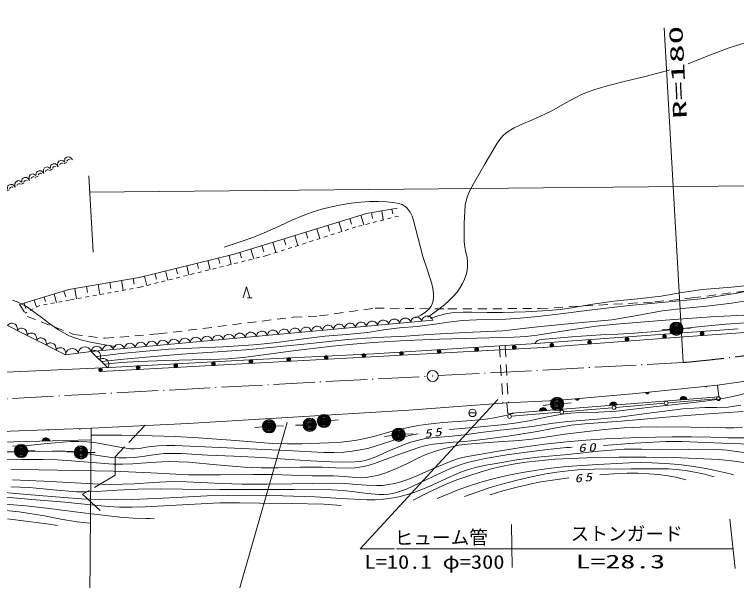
# Model space of a CAD drawing. Units: millimetres, scale not verified. Extents: x 60373 to 700373, y 4510 to 364510.
# Drawn here: x 143291 to 239921, y 228034 to 303845 of the extents above; entities that cross this region are included whole.
import ezdxf
from ezdxf.enums import TextEntityAlignment as Align

# ---------------------------------------------------------------- set-up
doc = ezdxf.new("R2010")
doc.units = ezdxf.units.MM
doc.header["$LTSCALE"] = 1000
for name, pattern in [('USER1', [7.000001, 5.508197, -0.688525, 0.114754, -0.688525]), ('USER2', [4, 3.2, -0.8]), ('USER3', [2, 1.2, -0.8]), ('USER4', [1, 0.5, -0.5]), ('USER5', [2.5, 1.5, -1])]:
    doc.linetypes.add(name, pattern=pattern)
for name, color, linetype, lineweight in [('S-BGD', 1, 'Continuous', 13), ('S-BGD-HTXT', 6, 'Continuous', 13), ('S-BMK', 3, 'USER1', 13)]:
    doc.layers.add(name, color=color, linetype=linetype, lineweight=lineweight)
doc.styles.add('ＭＳ ゴシック', font='')
doc.styles.get('ＭＳ ゴシック').set_extended_font_data('MS Gothic')

# ---------------------------------------------------------------- blocks, each defined once
blk = doc.blocks.new('BUHIN1')
at = {"layer": 'S-BMK', "linetype": 'Continuous'}
for radius in [746, 22.5]:
    blk.add_circle((0, 0), radius, dxfattribs=at)
blk = doc.blocks.new('BUHIN32')
at = {"layer": 'S-BGD'}
for radius in [249, 220, 191, 161, 132, 97.5, 67.5, 38.8, 7.5]:
    blk.add_circle((-13, 248), radius, dxfattribs=at)
blk = doc.blocks.new('BUHIN33')
at = {"layer": 'S-BGD'}
for radius in [249, 220, 191, 161, 132, 97.5, 67.5, 38.8, 7.5]:
    blk.add_circle((-19, 248), radius, dxfattribs=at)
blk = doc.blocks.new('BUHIN34')
at = {"layer": 'S-BGD'}
for radius in [249, 220, 191, 161, 132, 97.5, 67.5, 38.8, 7.5]:
    blk.add_circle((-17, 248), radius, dxfattribs=at)
blk = doc.blocks.new('BUHIN51')
at = {"layer": 'S-BGD'}
blk.add_circle((0, 0), 249, dxfattribs=at)
blk = doc.blocks.new('BUHIN85')
at = {"layer": 'S-BGD'}
for p, q in [((-478, 25), (469, 100)), ((439, 160), (-459, 89)), ((-426, 154), (394, 219)), ((344, 278), (-381, 220)), ((-326, 287), (277, 336)), ((155, 389), (-217, 359))]:
    blk.add_line(p, q, dxfattribs=at)
blk.add_lwpolyline([(-498, -40), (-468, 78), (-418, 180), (-330, 297), (-225, 366), (-111, 413), (44, 425), (164, 397), (278, 346), (384, 244), (452, 151), (498, 40)], close=True, dxfattribs=at)
blk = doc.blocks.new('BUHIN88')
at = {"layer": 'S-BGD'}
blk.add_lwpolyline([(647, -327), (674, -154), (660, 12), (605, 218), (502, 367), (375, 493), (174, 594), (-2, 622), (-184, 617), (-382, 538), (-520, 450), (-647, 327)], dxfattribs=at)
blk = doc.blocks.new('BUHIN89')
at = {"layer": 'S-BGD'}
blk.add_lwpolyline([(859, 109), (770, 298), (645, 452), (454, 620), (252, 699), (42, 738), (-224, 705), (-418, 615), (-594, 488), (-738, 278), (-815, 98), (-859, -109)], dxfattribs=at)
blk = doc.blocks.new('BUHIN90')
at = {"layer": 'S-BGD'}
blk.add_lwpolyline([(563, -541), (645, -371), (683, -196), (692, 33), (633, 219), (542, 389), (367, 557), (194, 641), (6, 693), (-223, 675), (-393, 627), (-563, 541)], dxfattribs=at)
blk = doc.blocks.new('BUHIN91')
at = {"layer": 'S-BGD'}
blk.add_lwpolyline([(737, 68), (666, 232), (565, 368), (406, 517), (236, 590), (57, 630), (-171, 609), (-339, 538), (-493, 434), (-622, 259), (-694, 107), (-737, -68)], dxfattribs=at)
blk = doc.blocks.new('BUHIN116')
at = {"layer": 'S-BGD'}
for radius in [896, 792, 688, 580, 477, 351, 243, 140, 27]:
    blk.add_circle((0, 0), radius, dxfattribs=at)
blk = doc.blocks.new('BUHIN119')
at = {"layer": 'S-BGD'}
blk.add_line((146, -746), (746, -746), dxfattribs=at)
blk.add_lwpolyline([(-458, -746), (0, 750), (458, -746)], dxfattribs=at)
blk = doc.blocks.new('BUHIN124')
at = {"layer": 'S-BGD'}
for points in [[(-956, -459), (-1026, -228), (-1019, 52), (-863, 291), (-658, 390), (-479, 434), (-308, 346), (-103, 215), (-80, 461), (-42, 662), (102, 755), (293, 847), (596, 840), (819, 658), (956, 459)], [(-327, 19), (-505, 22), (-682, -63), (-753, -221)], [(184, 118), (51, 66), (-50, 17), (-205, -63)], [(640, 443), (482, 502), (310, 420), (192, 274)]]:
    blk.add_lwpolyline(points, dxfattribs=at)

msp = doc.modelspace()

# ---------------------------------------------------------------- linework, layer by layer
at = {"layer": 'S-BGD'}
for p, q in [((190382, 277202), (194491, 277907)), ((192436, 277554), (192646, 276329)), ((193806, 277789), (193920, 277122)), ((172713, 271743), (190382, 277202)), ((188173, 276520), (188408, 275759)), ((189646, 276975), (190052, 275661)), ((191067, 277320), (191204, 276517)), ((185228, 275610), (185469, 274831)), ((186701, 276065), (187097, 274782)), ((182284, 274700), (182530, 273903)), ((183756, 275155), (184162, 273842)), ((179339, 273790), (179591, 272975)), ((180811, 274245), (181226, 272902)), ((176394, 272881), (176649, 272057)), ((177867, 273335), (178291, 271962)), ((159975, 268632), (172713, 271743)), ((172006, 271570), (172297, 270377)), ((173449, 271971), (173674, 271244)), ((174922, 272426), (175321, 271133)), ((169175, 270879), (169470, 269670)), ((170590, 271225), (170766, 270504)), ((164929, 269842), (165109, 269103)), ((166344, 270188), (166643, 268964)), ((167760, 270533), (167938, 269804)), ((150583, 266989), (159975, 268632)), ((160683, 268805), (160989, 267550)), ((162098, 269151), (162281, 268402)), ((163514, 269496), (163816, 268257)), ((154497, 267673), (154731, 266337)), ((156062, 267947), (156201, 267155)), ((157627, 268221), (157856, 266916)), ((159193, 268495), (159328, 267721)), ((143950, 264993), (150583, 266989)), ((149920, 266789), (150149, 266027)), ((151366, 267125), (151605, 265758)), ((152931, 267399), (153073, 266588)), ((147267, 265991), (147441, 265413)), ((148593, 266390), (148929, 265273)), ((144614, 265192), (144831, 264470)), ((145940, 265591), (146230, 264630)), ((141067, 262848), (150123, 258271)), ((153559, 258705), (199263, 262900)), ((212424, 259724), (229676, 260975)), ((229676, 260975), (240155, 261740)), ((230970, 261688), (229972, 261616)), ((232767, 261785), (233766, 261822)), ((191393, 258403), (212424, 259724)), ((150123, 258271), (153559, 258705)), ((153559, 258705), (155810, 256541)), ((174812, 257597), (191393, 258403)), ((156003, 256549), (174812, 257597)), ((141141, 255910), (156003, 256549)), ((225948, 253045), (237391, 254203)), ((237391, 254203), (241448, 254769)), ((237391, 254203), (237528, 252636)), ((228229, 253244), (227757, 253196)), ((227772, 253166), (228220, 253212)), ((228205, 253179), (227795, 253137)), ((237528, 252636), (209329, 250388)), ((215800, 252159), (225948, 253045)), ((218857, 252395), (218384, 252353)), ((218399, 252323), (218847, 252362)), ((218831, 252330), (218422, 252294)), ((218447, 252265), (218809, 252296)), ((218782, 252263), (218481, 252236)), ((218542, 252210), (218728, 252226)), ((227821, 253109), (228183, 253145)), ((228156, 253111), (227855, 253081)), ((227917, 253055), (228102, 253074)), ((230753, 251818), (237240, 252372)), ((196051, 250859), (209193, 251819)), ((209193, 251819), (215800, 252159)), ((209329, 250388), (209193, 251819)), ((215016, 251590), (214024, 251469)), ((216808, 251754), (217806, 251815)), ((223767, 251221), (230254, 251775)), ((166504, 249047), (196051, 250859)), ((204083, 250485), (205078, 250485)), ((209797, 250028), (216284, 250582)), ((216782, 250624), (223269, 251179)), ((185615, 249481), (186612, 249564)), ((141503, 247983), (153551, 248448)), ((153551, 248447), (153360, 224006)), ((153590, 248449), (166504, 249047)), ((179796, 249199), (173327, 226609)), ((176478, 248623), (175481, 248546)), ((178275, 248727), (179274, 248765)), ((181908, 248859), (180909, 248824)), ((193806, 247455), (192813, 247335)), ((195597, 247628), (196594, 247701)), ((153539, 246886), (141474, 246583)), ((147030, 246785), (147980, 246809)), ((147953, 246871), (147054, 246848)), ((147090, 246912), (147912, 246932)), ((147865, 246993), (147138, 246975)), ((147196, 247039), (147801, 247054)), ((147682, 247114), (147310, 247105)), ((145087, 245447), (146085, 245515)), ((151300, 245231), (150302, 245284)), ((153099, 245184), (154099, 245184))]:
    msp.add_line(p, q, dxfattribs=at)
at = {"layer": 'S-BGD', "linetype": 'USER4'}
for p, q in [((194667, 276850), (188973, 275383)), ((188973, 275383), (177057, 271567)), ((177057, 271567), (160151, 267341)), ((160151, 267341), (150642, 265580)), ((146709, 264875), (144711, 263852)), ((150642, 265580), (146709, 264875))]:
    msp.add_line(p, q, dxfattribs=at)
at = {"layer": 'S-BGD', "linetype": 'USER3'}
for p, q in [((233954, 265873), (246046, 267458)), ((228997, 265345), (233954, 265873)), ((143950, 264993), (145007, 263408)), ((213501, 264464), (228997, 265345)), ((184101, 263467), (191556, 264523)), ((191556, 264523), (201300, 264406)), ((201300, 264406), (213501, 264464)), ((145007, 263408), (151229, 261001)), ((162558, 261060), (180579, 263290)), ((180579, 263290), (184101, 263467)), ((151229, 261001), (155397, 260473)), ((155397, 260473), (162558, 261060))]:
    msp.add_line(p, q, dxfattribs=at)
at = {"layer": 'S-BGD', "linetype": 'USER5'}
for p, q in [((208208, 259428), (208651, 251788)), ((208956, 259471), (209400, 251832))]:
    msp.add_line(p, q, dxfattribs=at)
at = {"layer": 'S-BGD', "linetype": 'USER2'}
for p, q in [((160785, 248843), (156775, 244611)), ((156775, 244611), (156750, 242136)), ((156750, 242136), (152419, 239586)), ((152419, 239586), (155018, 237186))]:
    msp.add_line(p, q, dxfattribs=at)
at = {"layer": 'S-BGD'}
for points in [[(154831, 256017), (214053, 259229), (232860, 260677), (241701, 261286), (252827, 263039), (262125, 265097), (279639, 271013), (294881, 276881), (320869, 288998), (340362, 297777), (354461, 304407), (361320, 307303), (367645, 309285), (373056, 310733), (377933, 311571), (384640, 312105), (389961, 311876), (401916, 310017)], [(233467, 297246), (236200, 298341), (238948, 299378), (242922, 300633), (246874, 301945), (249073, 302760), (251265, 303636), (253258, 304491), (255275, 305291), (255972, 305484), (256693, 305621), (258692, 305829), (260685, 306097), (262285, 306449), (263882, 306863), (265548, 307291), (267236, 307663), (269502, 308093), (271791, 308467), (274896, 308930), (277985, 309452), (278189, 309496)], [(198592, 263328), (199736, 264129), (200835, 264972), (201465, 265525), (202058, 266127), (202513, 266669), (202927, 267257), (203254, 267821), (203527, 268415), (203724, 268978), (203862, 269558), (203929, 270085), (203937, 270613), (203852, 271296), (203708, 271972), (203552, 272686), (203454, 273416), (203490, 275860), (203586, 278292), (203722, 278899), (203918, 279493), (204281, 280341), (204707, 281180), (206271, 283888), (207903, 286593), (208257, 287104), (208658, 287579), (209049, 287936), (209490, 288254), (210177, 288650), (210901, 288997), (213035, 289914), (215112, 290871), (217075, 292003), (219075, 293086), (220077, 293490), (221102, 293839), (222981, 294378), (224879, 294860), (227705, 295538), (230532, 296279), (231004, 296424)], [(171369, 272679), (173355, 273327), (175320, 274033), (177019, 274739), (178697, 275502), (180410, 276282), (182140, 277004), (183263, 277408), (184415, 277757), (185702, 278079), (187008, 278344), (188330, 278559), (189660, 278714), (190810, 278779), (191981, 278783), (193102, 278729), (194245, 278612), (194718, 278524), (195161, 278381), (195451, 278228), (195718, 278019), (195988, 277716), (196223, 277359), (196493, 276813), (196704, 276250), (197295, 273827), (197946, 271412), (198583, 269605), (199161, 267781), (199289, 267151), (199360, 266490), (199363, 265982), (199305, 265475), (199209, 265112), (199056, 264771), (198846, 264469), (198579, 264194), (198160, 263872), (197687, 263587), (197317, 263391), (196938, 263201)], [(193759, 277781), (193778, 277781), (193808, 277780)], [(198965, 263108), (199866, 263445), (200787, 263726), (201486, 263863), (202197, 263942), (203328, 263978), (204479, 263954), (206553, 263911), (208623, 263928), (211692, 264028), (214764, 264188), (216323, 264346), (217876, 264563), (220677, 265025), (223497, 265428), (226668, 265744), (229831, 266119), (232598, 266597), (235383, 267016), (239239, 267342), (243097, 267729)], [(154253, 258038), (157585, 258436), (160923, 258774), (163971, 259004), (167034, 259175), (171159, 259354), (175288, 259593), (177187, 259771), (179079, 260008), (181949, 260410), (184826, 260752), (187705, 260979), (190577, 261266), (192698, 261594), (194828, 261863), (197187, 262078), (199540, 262353), (201379, 262630), (203222, 262846), (205125, 262956), (207043, 263006), (209032, 263057), (211018, 263168), (213346, 263383), (215670, 263658), (220597, 264299), (225529, 264881), (230358, 265301), (235181, 265782), (237456, 266099), (239732, 266477), (242419, 266995)], [(143043, 265564), (143643, 265356), (144276, 265065), (144894, 264714), (145903, 264026), (146876, 263290), (148006, 262435), (149177, 261626), (149880, 261202), (150619, 260827), (151377, 260518), (152165, 260263), (153282, 259982), (154422, 259758), (155646, 259555), (156870, 259370)], [(242148, 265618), (239253, 265188), (236349, 264818), (233146, 264507), (229952, 264136), (226599, 263522), (223238, 262968), (218270, 262515), (213302, 262025), (210971, 261728), (208626, 261490), (203646, 261245), (198656, 260963), (195684, 260758), (192708, 260614), (190302, 260488), (187890, 260301), (182927, 259798), (177961, 259270), (174250, 258939), (170522, 258667), (165706, 258337), (160897, 257946), (157933, 257662), (154962, 257356)], [(155318, 257014), (157631, 257220), (159953, 257368), (163537, 257499), (167135, 257572), (169505, 257629), (171870, 257747), (173909, 257919), (175954, 258153), (180898, 258823), (185854, 259441), (188557, 259709), (191276, 259919), (195725, 260173), (200186, 260367), (205173, 260508), (210178, 260623), (211713, 260720), (213252, 260879), (217182, 261525), (221125, 262113), (223830, 262388), (226551, 262605), (231526, 262986), (236508, 263363), (239116, 263470), (241715, 263636)], [(212934, 259772), (213090, 259994), (213281, 260166), (213534, 260264), (213822, 260310), (217888, 260655), (221781, 260927), (224023, 261010), (226256, 261153), (229091, 261403), (231933, 261714), (235202, 262061), (238478, 262348), (241104, 262551)], [(201496, 248253), (205192, 248556), (208892, 248919), (210534, 249150), (212176, 249442), (214379, 249919), (216587, 250336), (217755, 250468), (218939, 250541), (221390, 250605), (223837, 250731), (228794, 251279), (233765, 251818), (235681, 252039), (237597, 252321), (238997, 252593), (240384, 252922), (240973, 253074), (241562, 253228)], [(141447, 245276), (143974, 245258), (146516, 245300), (148320, 245362), (150118, 245363), (151113, 245303), (152113, 245181), (154203, 244816), (156299, 244511), (157255, 244455), (158224, 244459), (159322, 244529), (160425, 244661), (161880, 244879), (163337, 245036), (164483, 245071), (165632, 245045), (169137, 244845), (172634, 244705), (176384, 244515), (180133, 244265), (182896, 244066), (185668, 243926), (187252, 243895), (188838, 243924), (189543, 243992), (190234, 244118), (190948, 244322), (191657, 244589), (193602, 245477), (195574, 246311), (196462, 246612), (197372, 246857), (198277, 247036), (199206, 247158), (201365, 247332), (203514, 247566), (205686, 247871), (207870, 248117), (210363, 248384), (212849, 248711), (215072, 249054), (217312, 249339), (220788, 249598), (224260, 249917), (228498, 250502), (232744, 251028), (234201, 251138), (235662, 251187), (237237, 251201), (238801, 251275), (239648, 251378), (240497, 251542)], [(141425, 244198), (144256, 244255), (147096, 244252), (149012, 244194), (150926, 244076), (153705, 243829), (156488, 243643), (157808, 243623), (159128, 243663), (161481, 243851), (163843, 243979), (165230, 243955), (166627, 243870), (170338, 243513), (174059, 243215), (176308, 243148), (178568, 243142), (181504, 243199), (184447, 243197), (186265, 243114), (188084, 243092), (188905, 243147), (189721, 243262), (190606, 243456), (191491, 243713), (194443, 244824), (197406, 245874), (198357, 246114), (199330, 246297), (200646, 246451), (201980, 246546), (203973, 246710), (205958, 246933), (209610, 247428), (213261, 247984), (215524, 248437), (217795, 248830), (219601, 249016), (221416, 249142), (224458, 249368), (227502, 249655), (231539, 250026), (235585, 250337), (238195, 250478), (240792, 250679)], [(153590, 247491), (157644, 247490), (161710, 247429), (164795, 247324), (167889, 247160), (172861, 246769), (177841, 246396), (179787, 246345), (181746, 246354), (184138, 246413), (186539, 246533), (187822, 246656), (189095, 246838), (190404, 247105), (191701, 247432), (193843, 248021), (195995, 248550), (197329, 248804), (198674, 248998), (200606, 249195), (202558, 249334), (204471, 249463), (206383, 249652), (207507, 249820), (208620, 250047), (209375, 250238), (210135, 250453)], [(240705, 248579), (239589, 248497), (238459, 248476), (233813, 248583), (229179, 248630), (227043, 248583), (224897, 248475), (222237, 248251), (219576, 247966), (216931, 247628), (214290, 247229), (212538, 246981), (210770, 246793), (207343, 246584), (203911, 246314), (202744, 246144), (201589, 245914), (200532, 245648), (199491, 245323), (198470, 244940), (197462, 244498), (195688, 243625), (193880, 242803), (192857, 242435), (191811, 242124), (191080, 241951), (190342, 241839), (189657, 241808), (188960, 241838), (187451, 241979), (185940, 242060), (183152, 242072), (180367, 242145), (177793, 242222), (175203, 242238), (170863, 242196), (166524, 242214), (161544, 242449), (156551, 242678), (151563, 242789), (146569, 242870), (142812, 242896)], [(143049, 246011), (144632, 246074), (147706, 246396), (150792, 246658), (151893, 246658), (152991, 246597), (154231, 246457), (155471, 246256), (157113, 245923), (158761, 245652), (159364, 245653), (159968, 245714), (161237, 245931), (162511, 246087), (163638, 246124), (164767, 246100), (169754, 245918), (174742, 245681), (179721, 245442), (184712, 245179), (186031, 245179), (187363, 245240), (188462, 245349), (189561, 245518), (190568, 245735), (191558, 246010), (193652, 246709), (195765, 247351), (196543, 247535), (197337, 247696)], [(143018, 241503), (147204, 241348), (151400, 241133), (153778, 240995), (156155, 240916), (157733, 240931), (159310, 241005), (161855, 241172), (164410, 241280), (166318, 241258), (168237, 241176), (170995, 241040), (173753, 240964), (177111, 240938), (180468, 240971), (183213, 241053), (185972, 241075), (187516, 241022), (189061, 240908), (190395, 240802), (191733, 240756), (192529, 240785), (193330, 240876), (194173, 241040), (195006, 241263), (196087, 241627), (197143, 242046), (199465, 243091), (201813, 244081), (202733, 244374), (203681, 244613), (207519, 245293), (211355, 245911), (214241, 246284), (217144, 246599), (219754, 246826), (222368, 246993), (226843, 247177), (231317, 247300), (233903, 247291), (236486, 247221), (238744, 247143), (241005, 247125)], [(222132, 246137), (226285, 246426), (230453, 246655), (232602, 246651), (234753, 246587), (239074, 246397), (243398, 246269)], [(139969, 240000), (144934, 239567), (149911, 239140), (152263, 238980), (154628, 238879), (156858, 238848), (159088, 238878), (164073, 239108), (169066, 239363), (171945, 239436), (174826, 239450), (179186, 239375), (183549, 239240), (187004, 239003), (190457, 238827), (191577, 238850), (192694, 238933), (193706, 239066), (194707, 239259), (195731, 239522), (196749, 239845), (198020, 240327), (199273, 240867), (201177, 241751), (203103, 242580), (204041, 242910), (205008, 243186), (206373, 243484), (207766, 243726), (210523, 244180), (213289, 244576), (217361, 244934), (221437, 245353), (223157, 245513), (224890, 245614), (227266, 245640), (229656, 245606), (233543, 245623), (237437, 245579), (238646, 245488), (239864, 245335), (240970, 245189)], [(142790, 240585), (145305, 240489), (148474, 240179), (151642, 239929), (152958, 239918), (154285, 239967), (157052, 240156), (159829, 240285), (162796, 240302), (165764, 240260), (170750, 240215), (175746, 240227), (180731, 240232), (185718, 240183), (187276, 240090), (188847, 239936), (190469, 239707), (192089, 239540), (192748, 239545), (193404, 239611), (194121, 239751), (194832, 239952), (195772, 240295), (196700, 240698), (199231, 241922), (201749, 243075), (202813, 243480), (203909, 243833), (205087, 244133), (206293, 244378), (209202, 244862), (212123, 245287), (214643, 245593), (217176, 245841), (217554, 245873), (217942, 245904)], [(196639, 238786), (198841, 239900), (201077, 240961), (202510, 241524), (203965, 242031), (205603, 242554), (207265, 243021), (208643, 243348), (210046, 243620), (211735, 243880), (213444, 244081), (215597, 244269), (217764, 244397), (220968, 244514), (224183, 244572), (227804, 244573), (231433, 244515), (234509, 244401), (237589, 244227), (239222, 244077), (240864, 243865)], [(199867, 239016), (201370, 239666), (202905, 240265), (204452, 240804), (206028, 241288), (207708, 241737), (209413, 242131), (211296, 242502), (213200, 242815), (215179, 243085), (217176, 243297), (221362, 243584), (225565, 243813), (227064, 243847), (228562, 243821), (230389, 243719), (232212, 243557), (233889, 243355), (235566, 243093), (237113, 242787), (238648, 242422), (239073, 242312), (239498, 242198)], [(203511, 239275), (205149, 239885), (206815, 240442), (208684, 240988), (210581, 241480), (212490, 241927), (214411, 242315), (215890, 242558), (217387, 242743), (219111, 242885), (220849, 242967), (225829, 242984), (230828, 242993), (231939, 242918), (233054, 242782), (234348, 242555), (235636, 242267), (236277, 242105), (236928, 241932)], [(217457, 241782), (215601, 241543), (213739, 241242), (212064, 240909), (210393, 240516), (208657, 240042), (206936, 239518)], [(233155, 241541), (231974, 241822), (230767, 242047), (229489, 242220), (228193, 242334), (226732, 242397), (225271, 242401), (223454, 242334), (221642, 242208)], [(140654, 239344), (145627, 238889), (150016, 238516), (154401, 238084), (155862, 237948), (157337, 237871), (159056, 237859), (160787, 237908), (165768, 238194), (170755, 238438), (173412, 238455), (176070, 238412), (180379, 238373), (184697, 238272), (185851, 238193), (187005, 238102)], [(142056, 238255), (144826, 238025), (147598, 237735), (152487, 237105), (157389, 236534), (159171, 236407), (160965, 236339), (161464, 236329), (161974, 236322)], [(141708, 237460), (143924, 237226), (145615, 236986), (147307, 236685), (149496, 236265), (151703, 235903), (152545, 235799), (153399, 235713)], [(142368, 236293), (145162, 235962), (147960, 235570), (148504, 235488), (149057, 235404)]]:
    msp.add_lwpolyline(points, dxfattribs=at)
for points in [[(228239, 253276), (228225, 253217), (228201, 253166), (228158, 253106), (228106, 253071), (228050, 253046), (227973, 253038), (227912, 253051), (227854, 253076), (227800, 253125), (227766, 253171), (227741, 253226)], [(218867, 252427), (218852, 252368), (218828, 252317), (218784, 252258), (218732, 252223), (218675, 252199), (218598, 252193), (218537, 252206), (218480, 252231), (218427, 252282), (218392, 252328), (218369, 252383)], [(147007, 246722), (147044, 246838), (147099, 246937), (147194, 247049), (147302, 247112), (147419, 247152), (147574, 247156), (147692, 247122), (147803, 247064), (147904, 246957), (147966, 246861), (148006, 246747)]]:
    msp.add_lwpolyline(points, close=True, dxfattribs=at)
msp.add_circle((204580, 250485), 498, dxfattribs=at)
for centre, start, end in [((231684, 253675), 272.14743, 279.40898), ((235913, 254012), 130.80408, 60.75234), ((152053, 248349), 139.13108, 45.80289), ((147811, 248242), 240.58318, 304.35079)]:
    msp.add_arc(centre, 49.8, start, end, dxfattribs=at)
at = {"layer": 'S-BGD-HTXT'}
for p, q in [((230251, 302037), (232755, 257225)), ((153230, 282239), (153827, 271989)), ((153357, 280044), (243276, 280892)), ((207965, 252284), (189554, 232281)), ((239038, 236274), (239754, 229629)), ((209793, 235524), (209912, 229788)), ((189554, 232281), (194167, 232281)), ((194433, 232281), (239468, 232281))]:
    msp.add_line(p, q, dxfattribs=at)
at = {"layer": 'S-BMK'}
for p, q in [((199999, 255473), (232755, 257225)), ((115069, 250932), (198502, 255393))]:
    msp.add_line(p, q, dxfattribs=at)
msp.add_arc((216439, 441500), 184996, 275.05986, 295.3302, dxfattribs=at)

# ---------------------------------------------------------------- block references
for name, p in [('BUHIN124', (150098, 283913)), ('BUHIN124', (148187, 282995)), ('BUHIN124', (146276, 282076)), ('BUHIN124', (144364, 281158)), ('BUHIN124', (142453, 280240)), ('BUHIN119', (174338, 266633)), ('BUHIN91', (192628, 262291)), ('BUHIN91', (194103, 262426)), ('BUHIN91', (195577, 262562)), ('BUHIN91', (197051, 262697)), ('BUHIN91', (198526, 262832)), ('BUHIN88', (143008, 261867)), ('BUHIN91', (182308, 261344)), ('BUHIN91', (183783, 261479)), ('BUHIN91', (185257, 261614)), ('BUHIN91', (186731, 261750)), ('BUHIN91', (188206, 261885)), ('BUHIN91', (189680, 262020)), ('BUHIN91', (191154, 262156)), ('BUHIN116', (231867, 261752)), ('BUHIN88', (144302, 261213)), ('BUHIN88', (145595, 260560)), ('BUHIN91', (171988, 260397)), ('BUHIN91', (173462, 260532)), ('BUHIN91', (174937, 260667)), ('BUHIN91', (176411, 260803)), ('BUHIN91', (177885, 260938)), ('BUHIN91', (179360, 261073)), ('BUHIN91', (180834, 261208)), ('BUHIN33', (230298, 260479)), ('BUHIN34', (235325, 260847)), ('BUHIN88', (146889, 259906)), ('BUHIN91', (160194, 259314)), ('BUHIN91', (161668, 259449)), ('BUHIN91', (163142, 259585)), ('BUHIN91', (164616, 259720)), ('BUHIN91', (166091, 259855)), ('BUHIN91', (167565, 259991)), ('BUHIN91', (169039, 260126)), ('BUHIN91', (170514, 260261)), ('BUHIN33', (220247, 259705)), ('BUHIN33', (225273, 260092)), ('BUHIN88', (148183, 259252)), ('BUHIN88', (149477, 258598)), ('BUHIN89', (150982, 258380)), ('BUHIN89', (152700, 258597)), ('BUHIN91', (154296, 258773)), ('BUHIN91', (155771, 258908)), ('BUHIN91', (157245, 259043)), ('BUHIN91', (158719, 259179)), ('BUHIN32', (200125, 258473)), ('BUHIN32', (205158, 258746)), ('BUHIN32', (210191, 259019)), ('BUHIN33', (215222, 259319)), ('BUHIN90', (154122, 258164)), ('BUHIN32', (185027, 257655)), ('BUHIN32', (190060, 257928)), ('BUHIN32', (195093, 258200)), ('BUHIN90', (155247, 257082)), ('BUHIN32', (164896, 256563)), ('BUHIN32', (169929, 256836)), ('BUHIN32', (174962, 257109)), ('BUHIN32', (179994, 257382)), ('BUHIN32', (154831, 256017)), ('BUHIN32', (159863, 256290)), ('BUHIN1', (199251, 255434)), ('BUHIN116', (215910, 251699)), ('BUHIN85', (232828, 252261)), ('BUHIN51', (237489, 252393)), ('BUHIN85', (223428, 251512)), ('BUHIN51', (223518, 251200)), ('BUHIN51', (230503, 251796)), ('BUHIN116', (184718, 249406)), ('BUHIN85', (214029, 250763)), ('BUHIN51', (216533, 250603)), ('BUHIN116', (177376, 248692)), ('BUHIN116', (182808, 248890)), ('BUHIN51', (209548, 250007)), ('BUHIN116', (194699, 247563)), ('BUHIN116', (144189, 245386)), ('BUHIN116', (152199, 245184))]:
    msp.add_blockref(name, p)

# ---------------------------------------------------------------- texts
at = {"layer": 'S-BGD', "char_height": 1100, "attachment_point": 7, "style": 'ＭＳ ゴシック'}
for s, insert, rotation in [('\\T1.33;\\W1.35;\\Q15;55', (198191, 247106), 7.5), ('\\T1.33;\\W1.35;\\Q15;60', (218745, 245229), 2.8), ('\\T1.33;\\W1.35;\\Q15;65', (218296, 241131), 5.8)]:
    msp.add_mtext(s, dxfattribs=dict(at, insert=insert, rotation=rotation))
at = {"layer": 'S-BGD-HTXT', "style": 'ＭＳ ゴシック', "width": 2}
msp.add_text('R=180', height=1833, rotation=92.8, dxfattribs=at).set_placement((233824, 289935), align=Align.BOTTOM_LEFT)
at = {"layer": 'S-BGD-HTXT', "style": 'ＭＳ ゴシック'}
msp.add_text('ヒューム管', height=1833, rotation=0.4, dxfattribs=at).set_placement((194167, 232279), align=Align.BOTTOM_LEFT)
msp.add_text('ストンガード', height=1833, dxfattribs=at).set_placement((217713, 232839), align=Align.BOTTOM_LEFT)
for s, width, p in [('L=10.1 φ=300', 1.2, (190132, 229061)), ('L=28.3', 1.6, (218385, 229116))]:
    msp.add_text(s, height=1833, dxfattribs=dict(at, width=width)).set_placement(p, align=Align.BOTTOM_LEFT)

doc.saveas('drawing.dxf')
